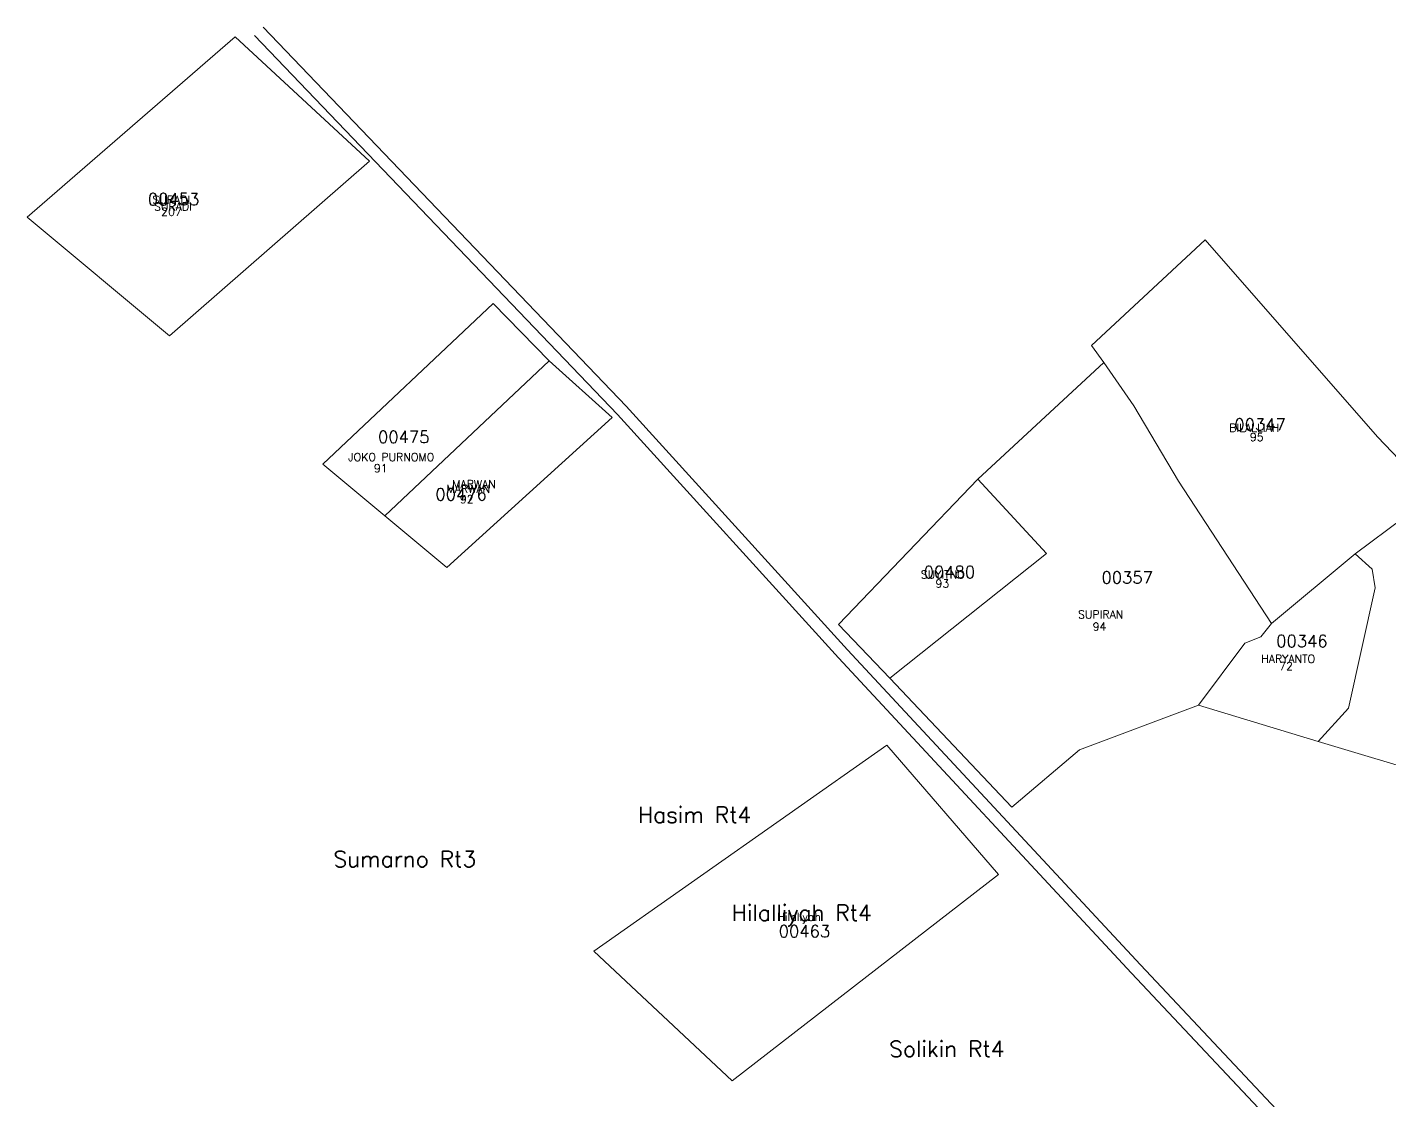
# Model space of a CAD drawing. Header units: inches. Extents: x 127149 to 132166, y 1065498 to 1071385.
# Drawn here: x 129280.7 to 129621.2, y 1067736 to 1068004.4 of the extents above; entities that cross this region are included whole.
import ezdxf
from ezdxf.enums import TextEntityAlignment as Align

# ---------------------------------------------------------------- set-up
doc = ezdxf.new("R2010")
doc.units = ezdxf.units.IN
doc.header["$MEASUREMENT"] = 0
for name, color, linetype in [('020100', 7, 'Continuous'), ('040100', 20, 'Continuous'), ('080201', 7, 'Continuous'), ('tn_lai', 7, 'Continuous')]:
    doc.layers.add(name, color=color, linetype=linetype)
doc.styles.add('romans', font='romans.shx')

msp = doc.modelspace()

# ---------------------------------------------------------------- linework, layer by layer
at = {"layer": '020100', "lineweight": 0}
for points in [[(129366.25, 1067970.95), (129332.69, 1068001.98), (129280.69, 1067956.96), (129316.25, 1067927.25), (129366.25, 1067970.95)], [(129630.85, 1067888.8), (129618.14, 1067901.99), (129575.05, 1067951.25), (129546.7, 1067924.85), (129549.8, 1067920.63), (129557.26, 1067909.79), (129568.39, 1067890.9), (129591.7, 1067855.37), (129612.56, 1067872.75), (129624.67, 1067881.76), (129630.85, 1067888.8)], [(129370.09, 1067882.24), (129411.16, 1067921.05), (129397.11, 1067935.34), (129354.57, 1067895.21), (129370.09, 1067882.24)], [(129370.09, 1067882.24), (129385.52, 1067869.35), (129426.89, 1067906.86), (129411.16, 1067921.05), (129370.09, 1067882.24)], [(129573.43, 1067834.91), (129585.01, 1067850.43), (129589.03, 1067851.99), (129591.7, 1067855.37), (129568.39, 1067890.9), (129557.26, 1067909.79), (129549.8, 1067920.63), (129518.31, 1067891.41), (129535.45, 1067872.82), (129496.3, 1067841.69), (129526.78, 1067809.4), (129543.67, 1067823.74), (129573.43, 1067834.91)], [(129518.31, 1067891.41), (129483.44, 1067855.13), (129496.3, 1067841.69), (129535.45, 1067872.82), (129518.31, 1067891.41)], [(129672.17, 1067836), (129644.89, 1067852.16), (129647.1, 1067857.52), (129654.32, 1067859.34), (129655.75, 1067862.11), (129664.24, 1067866.54), (129663.27, 1067868.28), (129632.08, 1067889.33), (129630.85, 1067888.8), (129624.67, 1067881.76), (129612.56, 1067872.75), (129616.81, 1067868.92), (129617.55, 1067864.24), (129610.9, 1067834.22), (129603.36, 1067825.89), (129633.04, 1067816.94), (129661.02, 1067808.21), (129672.17, 1067836)], [(129591.7, 1067855.37), (129589.03, 1067851.99), (129585.01, 1067850.43), (129573.43, 1067834.91), (129603.36, 1067825.89), (129610.9, 1067834.22), (129617.55, 1067864.24), (129616.81, 1067868.92), (129612.56, 1067872.75), (129591.7, 1067855.37)], [(129495.54, 1067824.97), (129422.28, 1067773.46), (129456.88, 1067741.04), (129523.45, 1067792.61), (129495.54, 1067824.97)]]:
    msp.add_lwpolyline(points, dxfattribs=at)
at = {"layer": '040100', "lineweight": 0}
for points in [[(129602.98, 1067718.73), (129556.69, 1067767.95), (129483.46, 1067846.77), (129428.22, 1067907.62), (129337.47, 1068002.34)], [(129663.77, 1067654.09), (129556.69, 1067767.95), (129483.46, 1067846.77), (129428.22, 1067907.62), (129337.47, 1068002.34)], [(129665.96, 1067656.14), (129558.89, 1067770), (129485.67, 1067848.8), (129430.41, 1067909.67), (129339.64, 1068004.42)], [(129665.96, 1067656.14), (129558.89, 1067770), (129485.67, 1067848.8), (129430.41, 1067909.67), (129339.64, 1068004.42)]]:
    msp.add_lwpolyline(points, dxfattribs=at)

# ---------------------------------------------------------------- texts
at = {"lineweight": 0, "style": 'romans'}
for s, p in [('SURADI', (129316.72, 1067960.29)), ('SURADI', (129317.11, 1067958.59)), ('207', (129316.73, 1067957.28)), ('207', (129316.73, 1067957.28)), ('BILALLIAH', (129587.37, 1067903.3)), ('95', (129587.98, 1067900.98)), ('JOKO PURNOMO', (129371.65, 1067895.96)), ('JOKO PURNOMO', (129371.65, 1067895.96)), ('91', (129369.05, 1067893.17)), ('91', (129369.05, 1067893.17)), ('MARWAN', (129390.94, 1067888.03)), ('MARWAN', (129392.35, 1067889.2)), ('92', (129390.54, 1067885.44)), ('92', (129390.54, 1067885.44)), ('SUYITNO', (129509.51, 1067866.6)), ('93', (129509.41, 1067864.35)), ('SUPIRAN', (129548.98, 1067856.62)), ('94', (129548.68, 1067853.57)), ('HARYANTO', (129595.84, 1067845.52)), ('72', (129595.3, 1067843.72)), ('Hilaliyah ', (129474.28, 1067781.04))]:
    msp.add_text(s, height=2, dxfattribs=at).set_placement(p, align=Align.CENTER)
at = {"layer": '080201', "lineweight": 0, "style": 'romans'}
for s, p in [('00453', (129317.27, 1067959.9)), ('00347', (129588.82, 1067903.61)), ('00475', (129374.79, 1067900.5)), ('00476', (129389.13, 1067886.14)), ('00480', (129511.16, 1067866.71)), ('00357', (129555.61, 1067865.37)), ('00346', (129599.28, 1067849.46)), ('00463', (129474.94, 1067776.92))]:
    msp.add_text(s, height=3, dxfattribs=at).set_placement(p, align=Align.CENTER)
at = {"layer": 'tn_lai', "lineweight": 0, "style": 'romans'}
for s, p in [('Hasim Rt4', (129447.49, 1067805.51)), ('Sumarno Rt3', (129375.04, 1067794.47)), ('Hilalliyah Rt4', (129474.28, 1067781.04)), ('Solikin Rt4', (129510.53, 1067747))]:
    msp.add_text(s, height=4, dxfattribs=at).set_placement(p, align=Align.CENTER)

doc.saveas('drawing.dxf')
